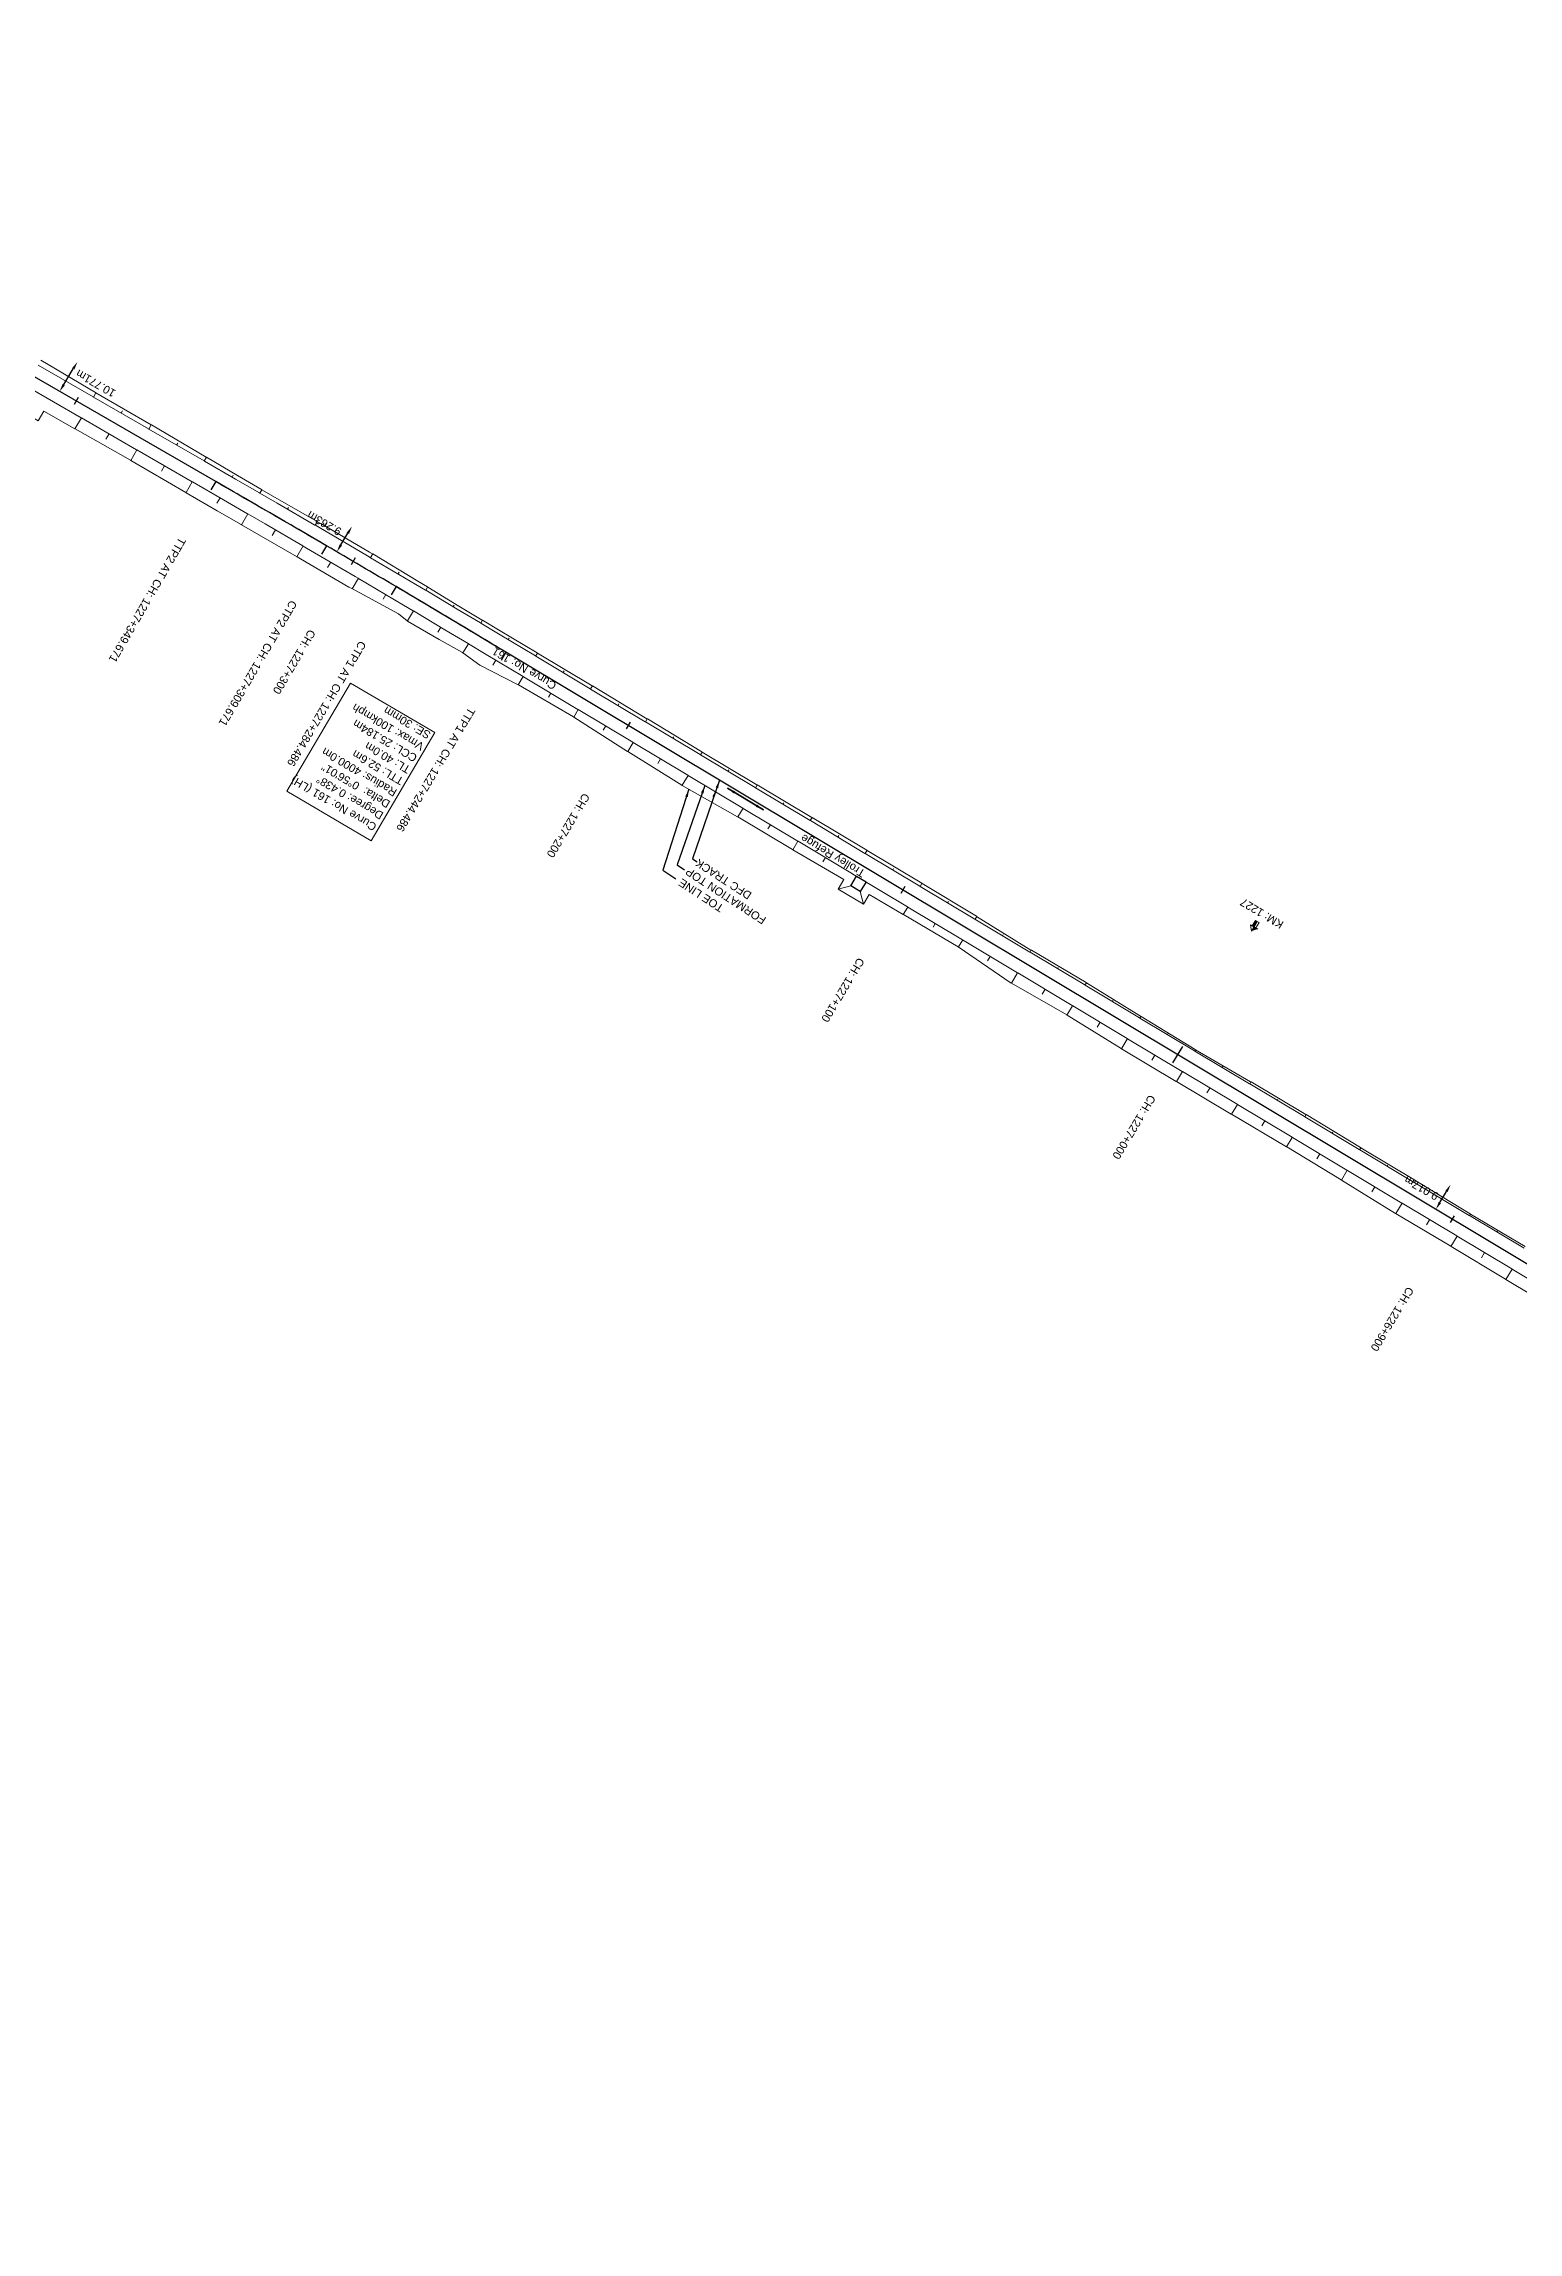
# Model space of a CAD drawing. Header units: metres. Extents: x 609381 to 616074, y 3398603 to 3402640.
# Drawn here: x 614229 to 614689, y 3399151 to 3399834 of the extents above; entities that cross this region are included whole.
import ezdxf
from ezdxf.enums import TextEntityAlignment as Align

# ---------------------------------------------------------------- set-up
doc = ezdxf.new("R2010")
doc.units = ezdxf.units.M
doc.header["$MEASUREMENT"] = 0
doc.layers.get('Defpoints').update_dxf_attribs({"lineweight": 0})
for name, color, linetype, lineweight in [('C-ALIG-LABL-DG', 1, 'Continuous', 25), ('C-ALIG-LABL-DG-MARK', 1, 'Continuous', 25), ('Km post', 1, 'Continuous', 13), ('Proposed Curve_Details', 10, 'Continuous', 0), ('PROPOSED DFCC TOE LINE', 239, 'Continuous', 0), ('PROPOSED DFCC TRACK', 1, 'Continuous', 0), ('PROPOSED FORMATION LINE - PLAN', 187, 'Continuous', 0)]:
    doc.layers.add(name, color=color, linetype=linetype, lineweight=lineweight)
for name, color, linetype in [('DFCC LINE', 1, 'Continuous'), ('Dimension', 10, 'Continuous'), ('Trolley Refuse', 10, 'Continuous')]:
    doc.layers.add(name, color=color, linetype=linetype)
doc.styles.add('Arial', font='arial.ttf')
doc.styles.get("Standard").update_dxf_attribs({"font": 'arial.ttf'})
doc.styles.add('Style-Arial', font='arial.ttf')
doc.dimstyles.new('ISO-25', dxfattribs={"dimtxt": 2.5, "dimasz": 2.5, "dimexe": 1.25, "dimexo": 0.625, "dimtad": 1, "dimtxsty": 'Standard', "dimcen": 2.5, "dimadec": 0, "dimazin": 0, "dimtfac": 1, "dimtmove": 0, "dimatfit": 3, "dimfxl": 1, "dimarcsym": 0})
doc.dimstyles.get("Standard").update_dxf_attribs({"dimtxt": 2.5, "dimasz": 2.5, "dimexe": 0.18, "dimexo": 0.0625, "dimgap": 0.09, "dimtad": 0, "dimtih": 1, "dimtoh": 1, "dimdec": 3, "dimzin": 0, "dimdsep": 46, "dimtxsty": 'Standard', "dimcen": 0.09, "dimadec": 0, "dimazin": 0, "dimtfac": 1, "dimtdec": 3, "dimtofl": 0, "dimtmove": 0, "dimatfit": 3, "dimfxl": 1, "dimtolj": 1, "dimtzin": 0, "dimarcsym": 0})

# ---------------------------------------------------------------- blocks, each defined once
blk = doc.blocks.new('*D123')
at = {"layer": 'Defpoints', "color": 0, "transparency": 16777216}
for p in [(614668.16, 3399478.01), (614668.16, 3399478.01), (614663.54, 3399470.26)]:
    blk.add_point(p, dxfattribs=at)
at = {"layer": 'Dimension', "color": 0, "lineweight": -2, "transparency": 16777216}
blk.add_line((614664.82, 3399472.41), (614666.88, 3399475.86), dxfattribs=at)
at = {"layer": 'Dimension', "color": 0, "transparency": 16777216}
for points in [[(614666.52, 3399476.07), (614667.24, 3399475.65), (614668.16, 3399478.01)], [(614664.46, 3399472.62), (614665.18, 3399472.2), (614663.54, 3399470.26)]]:
    blk.add_solid(points, dxfattribs=at)
at = {"layer": 'Dimension', "color": 0, "lineweight": 0, "transparency": 16777216, "insert": (614659.04, 3399476.92), "char_height": 2.5, "attachment_point": 5, "rotation": 150, "style": 'Style-Arial'}
blk.add_mtext('\\A1;9.017m', dxfattribs=at)
blk = doc.blocks.new('TerminatorOpen_0.5')
at = {"color": 0, "linetype": 'ByBlock', "lineweight": -2}
for q in [(-1, 0.25), (-1, 0), (-1, -0.25)]:
    blk.add_line((0, 0), q, dxfattribs=at)
blk = doc.blocks.new('*D124')
at = {"layer": 'Defpoints', "color": 0, "transparency": 16777216}
for p in [(614325.07, 3399683.63), (614325.07, 3399683.63), (614320.32, 3399675.68)]:
    blk.add_point(p, dxfattribs=at)
at = {"layer": 'Dimension', "color": 0, "lineweight": -2, "transparency": 16777216}
blk.add_line((614321.6, 3399677.83), (614323.79, 3399681.48), dxfattribs=at)
at = {"layer": 'Dimension', "color": 0, "transparency": 16777216}
for points in [[(614323.43, 3399681.7), (614324.15, 3399681.27), (614325.07, 3399683.63)], [(614321.25, 3399678.04), (614321.96, 3399677.61), (614320.32, 3399675.68)]]:
    blk.add_solid(points, dxfattribs=at)
at = {"layer": 'Dimension', "color": 0, "lineweight": 0, "transparency": 16777216, "insert": (614316.42, 3399684.58), "char_height": 2.5, "attachment_point": 5, "rotation": 150, "style": 'Style-Arial'}
blk.add_mtext('\\A1;9.263m', dxfattribs=at)
blk = doc.blocks.new('*D125')
at = {"layer": 'Defpoints', "color": 0, "transparency": 16777216}
for p in [(614239.3, 3399734.99), (614239.3, 3399734.99), (614233.76, 3399725.75)]:
    blk.add_point(p, dxfattribs=at)
at = {"layer": 'Dimension', "color": 0, "lineweight": -2, "transparency": 16777216}
blk.add_line((614235.05, 3399727.9), (614238.02, 3399732.85), dxfattribs=at)
at = {"layer": 'Dimension', "color": 0, "transparency": 16777216}
for points in [[(614237.66, 3399733.06), (614238.38, 3399732.63), (614239.3, 3399734.99)], [(614234.69, 3399728.11), (614235.41, 3399727.68), (614233.76, 3399725.75)]]:
    blk.add_solid(points, dxfattribs=at)
at = {"layer": 'Dimension', "color": 0, "lineweight": 0, "transparency": 16777216, "insert": (614245.04, 3399728.27), "char_height": 2.5, "attachment_point": 5, "rotation": 150, "style": 'Style-Arial'}
blk.add_mtext('\\A1;10.771m', dxfattribs=at)
blk = doc.blocks.new('Tick Hor')
blk.add_lwpolyline([(-0.5, 0), (0.5, 0)])
blk = doc.blocks.new('KM Post')
at = {"layer": 'Km post', "lineweight": 13}
h = blk.add_hatch(color=256, dxfattribs=at)
h.paths.add_polyline_path([(0, -8.9), (1.6, -8.9), (1.6, -3.8), (0, -3.8)])
h.paths.add_polyline_path([(0, -3.8), (0, 0), (-3.4, -3.8)])
for p, q in [((0, -8.9), (0, 0)), ((3.1, -3.8), (0, 0)), ((3.1, -3.8), (-3.4, -3.8))]:
    blk.add_line(p, q, dxfattribs=at)
blk.add_lwpolyline([(1.6, -3.8), (1.6, -8.9), (-1.6, -8.9), (-1.6, -3.8)], dxfattribs=at)

msp = doc.modelspace()

# ---------------------------------------------------------------- linework, layer by layer
at = {"layer": 'C-ALIG-LABL-DG', "color": 1, "linetype": 'Continuous', "lineweight": 25}
msp.add_line((614582.8655, 3399518.6104), (614581.5804, 3399516.466), dxfattribs=at)
at = {"layer": 'C-ALIG-LABL-DG-MARK', "color": 1, "linetype": 'Continuous', "lineweight": 25}
for p, q in [((614282.4949, 3399697.6191), (614280.9949, 3399695.0211)), ((614317.1025, 3399677.5615), (614315.5896, 3399674.9709)), ((614338.8093, 3399664.7921), (614337.2801, 3399662.2111)), ((614373.154, 3399644.2875), (614371.6119, 3399641.7143))]:
    msp.add_line(p, q, dxfattribs=at)
at = {"layer": 'DFCC LINE', "lineweight": 30, "flags": 128}
for points in [[(615895.3988, 3398732.0277), (614373.1535, 3399644.2878), (614368.8646, 3399646.858), (614364.5754, 3399649.4274), (614360.2853, 3399651.9955), (614355.994, 3399654.5616), (614351.7011, 3399657.125), (614347.4062, 3399659.685), (614343.109, 3399662.2411), (614338.8088, 3399664.7924, 0.00157395), (614317.103, 3399677.5612), (614312.7839, 3399680.0803), (614308.462, 3399682.5946), (614304.1379, 3399685.1048), (614299.8117, 3399687.6117), (614295.484, 3399690.1158), (614291.1551, 3399692.618), (614286.8255, 3399695.1187), (614282.4954, 3399697.6189), (614045.6328, 3399834.3714)], [(615895.3986, 3398732.0278), (614373.154, 3399644.2875), (614372.0472, 3399644.9508), (614370.9404, 3399645.6141), (614369.8336, 3399646.2773), (614368.7268, 3399646.9406), (614367.6199, 3399647.6037), (614366.513, 3399648.2668), (614365.4061, 3399648.9299), (614364.2991, 3399649.5928), (614363.1921, 3399650.2557), (614362.085, 3399650.9185), (614360.9778, 3399651.5811), (614359.8706, 3399652.2436), (614358.7632, 3399652.906), (614357.6558, 3399653.5683), (614356.5483, 3399654.2303), (614355.4407, 3399654.8922), (614354.3329, 3399655.5539), (614353.2251, 3399656.2155), (614352.1171, 3399656.8768), (614351.009, 3399657.5379), (614349.9008, 3399658.1987), (614348.7924, 3399658.8593), (614347.6839, 3399659.5197), (614346.5752, 3399660.1798), (614345.4663, 3399660.8396), (614344.3573, 3399661.4992), (614343.2481, 3399662.1584), (614342.1387, 3399662.8173), (614341.0291, 3399663.4759), (614339.9193, 3399664.1342), (614338.8093, 3399664.7921, 0.00157401), (614317.1025, 3399677.5615), (614315.9882, 3399678.212), (614314.8737, 3399678.8622), (614313.759, 3399679.5121), (614312.6441, 3399680.1617), (614311.529, 3399680.8109), (614310.4137, 3399681.4598), (614309.2983, 3399682.1085), (614308.1827, 3399682.7569), (614307.067, 3399683.405), (614305.9511, 3399684.0528), (614304.835, 3399684.7004), (614303.7188, 3399685.3478), (614302.6025, 3399685.9949), (614301.4861, 3399686.6419), (614300.3696, 3399687.2886), (614299.2529, 3399687.9352), (614298.1362, 3399688.5816), (614297.0194, 3399689.2278), (614295.9024, 3399689.8739), (614294.7854, 3399690.5198), (614293.6683, 3399691.1656), (614292.5512, 3399691.8113), (614291.434, 3399692.4569), (614290.3167, 3399693.1023), (614289.1994, 3399693.7477), (614288.0821, 3399694.3931), (614286.9647, 3399695.0384), (614285.8473, 3399695.6836), (614284.7298, 3399696.3288), (614283.6124, 3399696.974), (614282.4949, 3399697.6191), (614045.6334, 3399834.371)]]:
    msp.add_lwpolyline(points, format="xyb", dxfattribs=at)
at = {"layer": 'Proposed Curve_Details'}
msp.add_lwpolyline([(614350.9058, 3399619.1845), (614331.0309, 3399585.3988), (614304.7102, 3399600.8824), (614324.5851, 3399634.6681)], close=True, dxfattribs=at)
at = {"layer": 'PROPOSED DFCC TOE LINE', "lineweight": 0}
for p, q in [((614480.8016, 3399571.3237), (614476.848, 3399570.3333)), ((614483.8037, 3399569.5245), (614484.7941, 3399565.5709))]:
    msp.add_line(p, q, dxfattribs=at)
at = {"layer": 'PROPOSED DFCC TOE LINE', "lineweight": 0, "flags": 128}
for points in [[(614227.8815, 3399735.5135), (614245.0009, 3399725.4144), (614245.1033, 3399725.354), (614262.3004, 3399715.378), (614262.4116, 3399715.3127), (614279.5477, 3399705.2511), (614279.6612, 3399705.1845), (614289.3511, 3399699.4939), (614296.795, 3399695.1213), (614296.9108, 3399695.0533), (614302.3241, 3399691.9543), (614314.154, 3399685.1565), (614314.2791, 3399685.0844), (614315.3413, 3399684.4723), (614330.5629, 3399675.6084), (614331.4551, 3399675.0724), (614331.5704, 3399675.0032), (614345.6497, 3399666.5164), (614348.6005, 3399664.7255), (614348.7155, 3399664.6556), (614358.4757, 3399658.711), (614365.7173, 3399654.3539), (614365.8369, 3399654.2825), (614371.3448, 3399650.996), (614382.8885, 3399644.098), (614383.0081, 3399644.0266), (614400.0644, 3399633.8515), (614400.18, 3399633.7829), (614417.1884, 3399623.5184), (614417.3035, 3399623.449), (614434.3107, 3399613.1825), (614434.4257, 3399613.1131), (614451.4639, 3399602.8982), (614451.5837, 3399602.8273), (614468.6685, 3399592.6995), (614468.7883, 3399592.6287), (614485.8653, 3399582.488), (614485.9845, 3399582.4145), (614502.9859, 3399572.1493), (614503.1051, 3399572.0757), (614520.1081, 3399561.8133), (614520.1315, 3399561.7986), (614537.1114, 3399551.2788), (614537.2316, 3399551.2064), (614554.3269, 3399541.0984), (614554.4431, 3399541.0268), (614571.3565, 3399530.6078), (614571.4727, 3399530.5362), (614588.4257, 3399520.1833), (614588.5429, 3399520.1151), (614605.7108, 3399510.1191), (614605.828, 3399510.0508), (614622.9198, 3399499.9277), (614623.04, 3399499.8551), (614640.03, 3399489.5717), (614640.1502, 3399489.499), (614657.1514, 3399479.2342), (614657.281, 3399479.1554), (614674.2431, 3399468.8473), (614674.3728, 3399468.7684), (614691.4306, 3399458.6201)], [(614228.8055, 3399719.6394), (614227.0473, 3399716.5941), (614217.017, 3399722.3851), (614218.7595, 3399725.4032)], [(614478.6277, 3399573.3028), (614462.7695, 3399582.5854), (614462.6596, 3399582.6729), (614445.6049, 3399592.8507), (614445.4886, 3399592.9275), (614428.1902, 3399602.7082), (614428.0737, 3399602.7751), (614411.2071, 3399613.2762), (614411.085, 3399613.3341), (614394.3293, 3399624.0201), (614394.2264, 3399624.1099), (614377.0414, 3399634.0703), (614376.9314, 3399634.1577), (614364.9351, 3399640.3003), (614359.7269, 3399644.0831), (614359.6138, 3399644.1652), (614352.2464, 3399648.2944), (614342.3975, 3399654.0431), (614342.2904, 3399654.1257), (614339.5456, 3399656.2437), (614325.1699, 3399664.1302), (614325.0504, 3399664.1915), (614324.1257, 3399664.6657), (614308.9487, 3399673.4952), (614307.8938, 3399674.1123), (614307.7695, 3399674.185), (614295.9685, 3399680.9699), (614290.5869, 3399684.108), (614290.4709, 3399684.1755), (614283.0036, 3399688.4996), (614273.279, 3399694.1301), (614273.165, 3399694.1961), (614256.0008, 3399704.209), (614255.8903, 3399704.2754), (614238.5695, 3399714.037), (614238.4665, 3399714.0964), (614228.8055, 3399719.6394)], [(614486.6118, 3399568.6036), (614484.7941, 3399565.5709), (614476.848, 3399570.3333), (614478.6277, 3399573.3028)], [(614702.4847, 3399438.1586), (614685.4243, 3399448.3366), (614685.309, 3399448.4054), (614668.3224, 3399458.6725), (614668.1921, 3399458.7503), (614651.1322, 3399468.8951), (614651.002, 3399468.973), (614634.0771, 3399479.365), (614633.9585, 3399479.4405), (614616.9839, 3399489.7497), (614616.8648, 3399489.8241), (614599.783, 3399499.9638), (614599.6709, 3399500.0406), (614582.5745, 3399510.1559), (614582.4571, 3399510.2236), (614565.4208, 3399520.4377), (614565.3036, 3399520.5075), (614548.3896, 3399530.9256), (614548.2723, 3399530.9953), (614531.0546, 3399540.8992), (614530.9355, 3399540.9732), (614514.4226, 3399552.2725), (614514.4008, 3399552.2898), (614497.265, 3399562.3307), (614497.1436, 3399562.4005), (614486.6118, 3399568.6036)]]:
    msp.add_lwpolyline(points, dxfattribs=at)
at = {"layer": 'PROPOSED DFCC TOE LINE', "linetype": 'Continuous', "lineweight": 0, "flags": 128}
for points in [[(614235.638, 3399729.0021), (614236.0548, 3399729.7241)], [(614244.2982, 3399724.0021), (614245.085, 3399725.3648)], [(614240.5482, 3399717.5069), (614238.551, 3399714.0476)], [(614252.9585, 3399719.0021), (614253.3467, 3399719.6745)], [(614249.2085, 3399712.5069), (614248.2358, 3399710.8222)], [(614261.6187, 3399714.0021), (614262.3845, 3399715.3286)], [(614270.279, 3399709.0021), (614270.6436, 3399709.6336)], [(614257.8687, 3399707.5069), (614255.974, 3399704.2251)], [(614266.529, 3399702.5069), (614265.5703, 3399700.8464)], [(614278.9392, 3399704.0021), (614279.6318, 3399705.2017)], [(614278.9393, 3399704.0021), (614279.6319, 3399705.2017)], [(614275.1892, 3399697.5069), (614273.2495, 3399694.1472)], [(614287.5995, 3399699.0021), (614287.9273, 3399699.5698)], [(614287.6004, 3399699.0016), (614287.9283, 3399699.5692)], [(614283.849, 3399692.5072), (614282.8758, 3399690.8221)], [(614296.2602, 3399694.0008), (614296.879, 3399695.0719)], [(614296.263, 3399693.9992), (614296.8827, 3399695.0698)], [(614304.9175, 3399688.9893), (614305.2378, 3399689.5426)], [(614304.9223, 3399688.9865), (614305.2435, 3399689.5394)], [(614292.507, 3399687.5075), (614290.5526, 3399684.128)], [(614301.1578, 3399682.4998), (614300.1764, 3399680.8073)], [(614313.5723, 3399683.9687), (614314.2351, 3399685.1098)], [(614313.5802, 3399683.9641), (614314.2459, 3399685.1036)], [(614309.8013, 3399677.4857), (614307.8509, 3399674.1374)], [(614322.2121, 3399678.9152), (614322.5512, 3399679.4958)], [(614322.2181, 3399678.9117), (614322.5583, 3399679.4916)], [(614330.8471, 3399673.858), (614331.5323, 3399675.026)], [(614330.8562, 3399673.8527), (614331.5446, 3399675.0187)], [(614318.4262, 3399672.4409), (614317.4526, 3399670.7776)], [(614339.4635, 3399668.7621), (614339.7864, 3399669.3091)], [(614339.4708, 3399668.7578), (614339.7949, 3399669.304)], [(614327.0477, 3399667.3916), (614325.138, 3399664.1466)], [(614335.647, 3399662.3059), (614334.7704, 3399660.825)], [(614348.0736, 3399663.6597), (614348.6781, 3399664.6783)], [(614348.0804, 3399663.6557), (614348.6869, 3399664.6729)], [(614344.2428, 3399657.2118), (614342.3703, 3399654.064)], [(614356.6674, 3399658.531), (614356.9477, 3399659.001)], [(614356.6718, 3399658.5284), (614356.9526, 3399658.998)], [(614352.8243, 3399652.0905), (614351.9091, 3399650.5579)], [(614365.253, 3399653.3939), (614365.7982, 3399654.3056)], [(614365.2553, 3399653.3925), (614365.8012, 3399654.3038)], [(614373.8331, 3399648.2524), (614374.1103, 3399648.7151)], [(614373.8337, 3399648.2521), (614374.1109, 3399648.7147)], [(614361.4022, 3399646.958), (614359.6952, 3399644.1061)], [(614369.9786, 3399641.8187), (614369.0385, 3399640.2496)], [(614382.4113, 3399643.1116), (614382.9724, 3399644.0479)], [(614382.4113, 3399643.1116), (614382.9724, 3399644.0479)], [(614378.556, 3399636.6784), (614377.0086, 3399634.0964)], [(614390.9889, 3399637.9712), (614391.2746, 3399638.4479)], [(614387.1336, 3399631.538), (614386.3959, 3399630.307)], [(614399.5666, 3399632.8307), (614400.1484, 3399633.8016)], [(614408.1442, 3399627.6903), (614408.4272, 3399628.1626)], [(614395.7112, 3399626.3975), (614394.3012, 3399624.0446)], [(614404.2888, 3399621.257), (614403.5109, 3399619.9589)], [(614416.7218, 3399622.5498), (614417.272, 3399623.468)], [(614412.8665, 3399616.1166), (614411.1738, 3399613.292)], [(614425.2994, 3399617.4094), (614425.5663, 3399617.8547)], [(614421.4441, 3399610.9761), (614420.5552, 3399609.4928)], [(614433.8771, 3399612.2689), (614434.3943, 3399613.132)], [(614442.4547, 3399607.1285), (614442.7128, 3399607.5592)], [(614430.0217, 3399605.8357), (614428.1584, 3399602.7264)], [(614438.5994, 3399600.6952), (614437.7327, 3399599.249)], [(614451.0323, 3399601.988), (614451.548, 3399602.8484)], [(614447.177, 3399595.5548), (614445.5702, 3399592.8736)], [(614459.61, 3399596.8475), (614459.8801, 3399597.2983)], [(614455.7546, 3399590.4143), (614454.9555, 3399589.0808)], [(614468.1876, 3399591.7071), (614468.7525, 3399592.6498)], [(614476.7652, 3399586.5666), (614477.0581, 3399587.0553)], [(614464.3323, 3399585.2739), (614462.7367, 3399582.6115)], [(614472.9099, 3399580.1334), (614472.1371, 3399578.8439)], [(614485.3429, 3399581.4262), (614485.9484, 3399582.4367)], [(614493.9205, 3399576.2857), (614494.2147, 3399576.7767)], [(614502.4981, 3399571.1453), (614503.0691, 3399572.098)], [(614511.0758, 3399566.0048), (614511.353, 3399566.4675)], [(614498.6428, 3399564.7121), (614497.2283, 3399562.3518)], [(614507.2204, 3399559.5716), (614506.5386, 3399558.4339)], [(614519.6534, 3399560.8644), (614520.1911, 3399561.7616)], [(614515.798, 3399554.4312), (614514.4806, 3399552.2328)], [(614528.231, 3399555.7239), (614528.4619, 3399556.1092)], [(614524.3757, 3399549.2907), (614523.562, 3399547.933)], [(614536.8086, 3399550.5835), (614537.1951, 3399551.2284)], [(614545.3863, 3399545.443), (614545.5946, 3399545.7907)], [(614532.9533, 3399544.1502), (614531.0184, 3399540.9216)], [(614541.5309, 3399539.0098), (614540.6091, 3399537.4716)], [(614553.9639, 3399540.3026), (614554.4101, 3399541.0472)], [(614550.1086, 3399533.8693), (614548.3563, 3399530.9454)], [(614562.5415, 3399535.1621), (614562.7332, 3399535.482)], [(614558.6862, 3399528.7289), (614557.7789, 3399527.215)], [(614571.1192, 3399530.0217), (614571.4397, 3399530.5565)], [(614579.6968, 3399524.8812), (614579.8356, 3399525.1128)], [(614567.2638, 3399523.5884), (614565.3875, 3399520.4575)], [(614575.8415, 3399518.448), (614574.9028, 3399516.8817)], [(614588.2744, 3399519.7408), (614588.5102, 3399520.1342)], [(614584.4191, 3399513.3075), (614582.5417, 3399510.1748)], [(614596.8521, 3399514.6003), (614597.0024, 3399514.8512)], [(614592.9967, 3399508.1671), (614592.0726, 3399506.625)], [(614605.4297, 3399509.4598), (614605.7953, 3399510.0699)], [(614614.0073, 3399504.3194), (614614.2035, 3399504.6467)], [(614601.5743, 3399503.0266), (614599.7517, 3399499.9852)], [(614610.152, 3399497.8862), (614609.2508, 3399496.3824)], [(614622.5849, 3399499.1789), (614623.0034, 3399499.8772)], [(614618.7296, 3399492.7457), (614616.9477, 3399489.7723)], [(614631.1626, 3399494.0385), (614631.3605, 3399494.3688)], [(614627.3072, 3399487.6053), (614626.401, 3399486.093)], [(614639.7402, 3399488.898), (614640.1136, 3399489.5211)], [(614648.3178, 3399483.7576), (614648.4961, 3399484.055)], [(614635.8849, 3399482.4648), (614634.041, 3399479.388)], [(614644.4625, 3399477.3244), (614643.5127, 3399475.7395)], [(614656.8955, 3399478.6171), (614657.2349, 3399479.1835)], [(614653.0401, 3399472.1839), (614651.0858, 3399468.9229)], [(614665.4731, 3399473.4767), (614665.6269, 3399473.7333)], [(614661.6178, 3399467.0435), (614660.6493, 3399465.4275)], [(614674.0507, 3399468.3362), (614674.3266, 3399468.7965)], [(614682.6284, 3399463.1958), (614682.7744, 3399463.4395)], [(614670.1954, 3399461.903), (614668.276, 3399458.7002)], [(614678.773, 3399456.7625), (614677.8037, 3399455.1451)], [(614687.3507, 3399451.6221), (614685.3929, 3399448.3553)]]:
    msp.add_lwpolyline(points, dxfattribs=at)
at = {"layer": 'PROPOSED FORMATION LINE - PLAN', "lineweight": 0, "flags": 128}
for points in [[(614691.1222, 3399458.1055), (614674.0971, 3399468.3084), (614673.9669, 3399468.3864), (614656.9418, 3399478.5894), (614656.8117, 3399478.6674), (614639.7769, 3399488.8761), (614639.6564, 3399488.9483), (614622.6216, 3399499.157), (614622.5011, 3399499.2292), (614605.4622, 3399509.4404), (614605.3459, 3399509.5101), (614588.3069, 3399519.7213), (614588.1906, 3399519.791), (614571.1524, 3399530.0017), (614571.0354, 3399530.0719), (614553.9972, 3399540.2826), (614553.8801, 3399540.3528), (614536.8452, 3399550.5616), (614536.7248, 3399550.6337), (614519.5932, 3399560.9004), (614519.5696, 3399560.9146), (614502.5345, 3399571.1235), (614502.4143, 3399571.1955), (614485.3792, 3399581.4044), (614485.2591, 3399581.4764), (614468.2232, 3399591.6858), (614468.1038, 3399591.7573), (614451.0679, 3399601.9667), (614450.9485, 3399602.0382), (614433.9085, 3399612.2501), (614433.7933, 3399612.3191), (614416.7533, 3399622.531), (614416.638, 3399622.6), (614399.598, 3399632.8119), (614399.4828, 3399632.8809), (614382.4469, 3399643.0903), (614382.3275, 3399643.1619), (614370.7926, 3399650.0745), (614365.2909, 3399653.3712), (614365.1715, 3399653.4428), (614357.9208, 3399657.783), (614348.1098, 3399663.6381), (614347.9942, 3399663.707), (614345.0284, 3399665.4709), (614330.8836, 3399673.8365), (614330.7678, 3399673.9047), (614329.8711, 3399674.4324), (614314.6744, 3399683.3271), (614313.6153, 3399683.9437), (614313.4905, 3399684.0163), (614301.6914, 3399690.8608), (614296.2921, 3399693.9824), (614296.1758, 3399694.0496), (614288.7003, 3399698.3666), (614278.9688, 3399703.9851), (614278.8547, 3399704.0509), (614261.6459, 3399713.9865), (614261.5342, 3399714.0509), (614244.3167, 3399723.9914), (614244.2137, 3399724.0509), (614227.0011, 3399733.9886)], [(614704.4221, 3399441.3914), (614687.382, 3399451.6033), (614687.2668, 3399451.6723), (614670.2418, 3399461.8752), (614670.1116, 3399461.9532), (614653.0865, 3399472.1561), (614652.9563, 3399472.2341), (614635.9215, 3399482.4428), (614635.8011, 3399482.515), (614618.7663, 3399492.7237), (614618.6458, 3399492.7959), (614601.6068, 3399503.0072), (614601.4905, 3399503.0769), (614584.4516, 3399513.2881), (614584.3353, 3399513.3578), (614567.2971, 3399523.5685), (614567.18, 3399523.6387), (614550.1418, 3399533.8494), (614550.0248, 3399533.9196), (614532.9898, 3399544.1284), (614532.8695, 3399544.2005), (614515.7379, 3399554.4672), (614515.7142, 3399554.4814), (614498.6791, 3399564.6903), (614498.559, 3399564.7623), (614481.5239, 3399574.9712), (614481.4037, 3399575.0432), (614464.3679, 3399585.2525), (614464.2485, 3399585.3241), (614447.2126, 3399595.5334), (614447.0932, 3399595.605), (614430.0532, 3399605.8168), (614429.9379, 3399605.8859), (614412.8979, 3399616.0977), (614412.7827, 3399616.1668), (614395.7427, 3399626.3786), (614395.6274, 3399626.4477), (614378.5916, 3399636.657), (614378.4722, 3399636.7286), (614366.9373, 3399643.6413), (614361.4367, 3399646.9373), (614361.3173, 3399647.0089), (614354.0714, 3399651.3462), (614344.2732, 3399657.1937), (614344.1577, 3399657.2625), (614341.1972, 3399659.0233), (614327.0789, 3399667.3732), (614326.9633, 3399667.4413), (614326.0683, 3399667.968), (614310.9001, 3399676.846), (614309.8429, 3399677.4615), (614309.7183, 3399677.534), (614297.9353, 3399684.3691), (614292.54, 3399687.4884), (614292.4238, 3399687.5556), (614284.9503, 3399691.8714), (614275.2188, 3399697.4899), (614275.1047, 3399697.5557), (614257.8959, 3399707.4913), (614257.7842, 3399707.5557), (614240.5667, 3399717.4963), (614240.4637, 3399717.5557), (614223.2511, 3399727.4934)]]:
    msp.add_lwpolyline(points, dxfattribs=at)
at = {"layer": 'Trolley Refuse'}
msp.add_lwpolyline([(614482.6009, 3399574.3258), (614485.603, 3399572.5266), (614483.8037, 3399569.5245), (614480.8016, 3399571.3237)], close=True, dxfattribs=at)

# ---------------------------------------------------------------- block references
at = {"layer": 'C-ALIG-LABL-DG', "color": 1, "linetype": 'Continuous', "lineweight": 25}
for p, xscale, yscale, zscale, rotation in [((614238.9084, 3399722.7838), 2.5, 2.5, 2.5, 240.0000318109898), ((614325.4474, 3399672.6742), 2.5, 2.5, 2.5, 239.5750308968962), ((614411.3129, 3399621.4195), 2.5, 2.5, 2.5, 239.0663372052358), ((614497.0892, 3399570.0149), 2.5, 2.5, 2.5, 239.0663372052358), ((614582.8655, 3399518.6104), 5.999999999999999, 5.999999999999999, 5.999999999999999, 239.0663372052358), ((614668.6418, 3399467.2059), 2.5, 2.5, 2.5, 239.0663372052358)]:
    msp.add_blockref('Tick Hor', p, dxfattribs=dict(at, xscale=xscale, yscale=yscale, zscale=zscale, rotation=rotation))

# ---------------------------------------------------------------- texts
at = {"layer": 'Proposed Curve_Details', "color": 1, "style": 'Style-Arial'}
msp.add_text('Curve No: 161', height=2.5, rotation=149.5331845, dxfattribs=at).set_placement((614389.1881, 3399634.5687))
at = {"layer": 'Proposed Curve_Details', "color": 1, "lineweight": 0, "insert": (614349.9374, 3399619.2191), "char_height": 2.5, "width": 30.178479, "attachment_point": 7, "rotation": 149.5331845, "line_spacing_factor": 0.84, "style": 'Style-Arial'}
msp.add_mtext('\\pxsm1;Curve No: 161 (LH)\\PDegree: 0.438%%D\\PDelta:  0%%D56\'01"\\PRadius: 4000.0m\\PTTL: 52.6m\\PTL: 40.0m\\PCCL: 25.184m\\PVmax: 100kmph\\PSE: 30mm', dxfattribs=at)
at = {"layer": 'PROPOSED DFCC TOE LINE', "lineweight": 0}
msp.add_text('TOE LINE', height=2.5, rotation=146.7444658, dxfattribs=at).set_placement((614428.1206, 3399573.7402), align=Align.RIGHT)
at = {"layer": 'PROPOSED DFCC TRACK', "color": 10, "linetype": 'Continuous', "lineweight": -3, "ltscale": 5}
msp.add_text('DFC TRACK', height=2.5, rotation=146.9684717, dxfattribs=at).set_placement((614433.3666, 3399579.8991), align=Align.RIGHT)
at = {"layer": 'PROPOSED FORMATION LINE - PLAN', "lineweight": 0}
msp.add_text('FORMATION TOP', height=2.5, rotation=146.7444658, dxfattribs=at).set_placement((614430.2949, 3399577.1922), align=Align.RIGHT)
at = {"layer": 'Trolley Refuse'}
msp.add_text('Trolley Refuge', height=2.5, rotation=149.1766896, dxfattribs=at).set_placement((614485.6211, 3399575.961))

# ---------------------------------------------------------------- dimensions: what is measured, and where the dimension line sits
at = {"layer": 'Dimension', "color": 10, "lineweight": 0}
for base, p1, p2, angle, picture, middle in [((614239.3045, 3399734.9911), (614233.7634, 3399725.7542), (614239.3045, 3399734.9911), 59.0411164, '*D125', (614245.0394, 3399728.2722)), ((614325.0737, 3399683.6303), (614320.3213, 3399675.6796), (614325.0737, 3399683.6303), 59.1321022, '*D124', (614316.416, 3399684.5804)), ((614668.1606, 3399478.0066), (614663.5406, 3399470.263), (614668.1606, 3399478.0066), 59.1789717, '*D123', (614659.0421, 3399476.9185))]:
    dim = msp.add_linear_dim(base=base, p1=p1, p2=p2, angle=angle, dimstyle='Standard', override={"dimexe": 0.125, "dimexo": 0.125, "dimgap": 0.125, "dimtad": 1, "dimtih": 0, "dimtoh": 0, "dimzin": 11, "dimpost": 'm', "dimtxsty": 'Style-Arial', "dimsah": 1, "dimadec": 4, "dimazin": 3, "dimtmove": 2, "dimldrblk": 'TerminatorOpen_0.5', "dimfrac": 2, "dimtzin": 11}, dxfattribs=at)
    dim.commit()
    dim.dimension.update_dxf_attribs({"geometry": picture, "text_midpoint": middle, "dimtype": 129, "text_rotation": 150})

# ---------------------------------------------------------------- leaders
at = {"layer": 'PROPOSED DFCC TOE LINE', "lineweight": 0}
msp.add_leader([(614430.3049, 3399601.5125), (614422.0965, 3399576.2683), (614426.1844, 3399573.503)], dimstyle='ISO-25', override={"dimtxt": 3, "dimasz": 2.5, "dimgap": 0.625, "dimtad": 0, "dimdec": 3, "dimzin": 2, "dimtdec": 3}, dxfattribs=at)
at = {"layer": 'PROPOSED DFCC TRACK', "color": 10, "linetype": 'Continuous', "lineweight": -3, "ltscale": 5}
msp.add_leader([(614439.8516, 3399604.3166), (614431.382, 3399579.8031), (614432.8107, 3399578.8339)], dimstyle='ISO-25', override={"dimtxt": 3, "dimasz": 2.5, "dimgap": 0.625, "dimtad": 0, "dimdec": 3, "dimzin": 2, "dimtdec": 3}, dxfattribs=at)
at = {"layer": 'PROPOSED DFCC TRACK', "linetype": 'Continuous', "lineweight": 0}
for points in [[(614442.3505, 3399601.7911), (614453.5388, 3399595.0696)], [(614453.5388, 3399595.0696), (614442.3505, 3399601.7911)]]:
    msp.add_leader(points, dimstyle='ISO-25', override={"dimtxt": 3, "dimasz": 2.5, "dimtad": 0, "dimdec": 3, "dimzin": 2, "dimtdec": 3}, dxfattribs=at)
at = {"layer": 'PROPOSED FORMATION LINE - PLAN', "lineweight": 0}
msp.add_leader([(614435.2804, 3399602.6843), (614426.606, 3399577.9123), (614428.943, 3399576.3181)], dimstyle='ISO-25', override={"dimtxt": 3, "dimasz": 2.5, "dimgap": 0.625, "dimtad": 0, "dimdec": 3, "dimzin": 2, "dimtdec": 3}, dxfattribs=at)

# ---------------------------------------------------------------- next in the draw order: texts
at = {"layer": 'C-ALIG-LABL-DG', "color": 1, "linetype": 'Continuous', "lineweight": 25, "char_height": 2.5, "style": 'Arial', "bg_fill": 3, "box_fill_scale": 1.04, "bg_fill_color": 256, "bg_fill_true_color": 13158600, "bg_fill_transparency": 0}
for s, insert, width, attachment_point, rotation in [('TTP2 AT CH: 1227+349.671', (614250.045, 3399641.4141), 44.073823, 6, 240.0000318), ('CTP1 AT CH: 1227+284.486', (614305.7265, 3399608.9572), 44.859226, 6, 239.3528161), ('TTP1 AT CH: 1227+244.486', (614339.7925, 3399588.6187), 44.559533, 6, 239.0663372), ('CH: 1227+200', (614398.4104, 3399599.8896), 22.502814, 4, 239.0663372), ('KM: 1227', (614614.9666, 3399557.7804), 14.679792, 1, 149.0663372), ('CH: 1227+100', (614484.1867, 3399548.4851), 22.502814, 4, 239.0663372), ('CH: 1227+000', (614575.1034, 3399505.6582), 22.502814, 4, 239.0663372), ('CH: 1226+900', (614655.7393, 3399445.676), 22.502814, 4, 239.0663372)]:
    msp.add_mtext(s, dxfattribs=dict(at, insert=insert, width=width, attachment_point=attachment_point, rotation=rotation))

# ---------------------------------------------------------------- next in the draw order: block references
at = {"layer": 'C-ALIG-LABL-DG', "color": 1, "linetype": 'Continuous', "lineweight": 25, "xscale": 0.3933041122191762, "yscale": 0.3933041122191762, "zscale": 0.3933041122191762, "rotation": 149.0663372076635}
msp.add_blockref('KM Post', (614605.9975, 3399557.2098), dxfattribs=at)

# ---------------------------------------------------------------- next in the draw order: texts
at = {"layer": 'C-ALIG-LABL-DG', "color": 1, "linetype": 'Continuous', "lineweight": 25, "insert": (614284.3719, 3399621.5193), "char_height": 2.5, "width": 44.373516, "attachment_point": 6, "rotation": 239.7135529, "style": 'Arial', "bg_fill": 3, "box_fill_scale": 1.04, "bg_fill_color": 256, "bg_fill_true_color": 13158600, "bg_fill_transparency": 0}
msp.add_mtext('CTP2 AT CH: 1227+309.671', dxfattribs=at)

# ---------------------------------------------------------------- next in the draw order: texts
at = {"layer": 'C-ALIG-LABL-DG', "color": 1, "linetype": 'Continuous', "lineweight": 25, "insert": (614312.7365, 3399651.0307), "char_height": 2.5, "width": 22.502814, "attachment_point": 4, "rotation": 239.5750309, "style": 'Arial', "bg_fill": 3, "box_fill_scale": 1.04, "bg_fill_color": 256, "bg_fill_true_color": 13158600, "bg_fill_transparency": 0}
msp.add_mtext('CH: 1227+300', dxfattribs=at)

doc.saveas('drawing.dxf')
